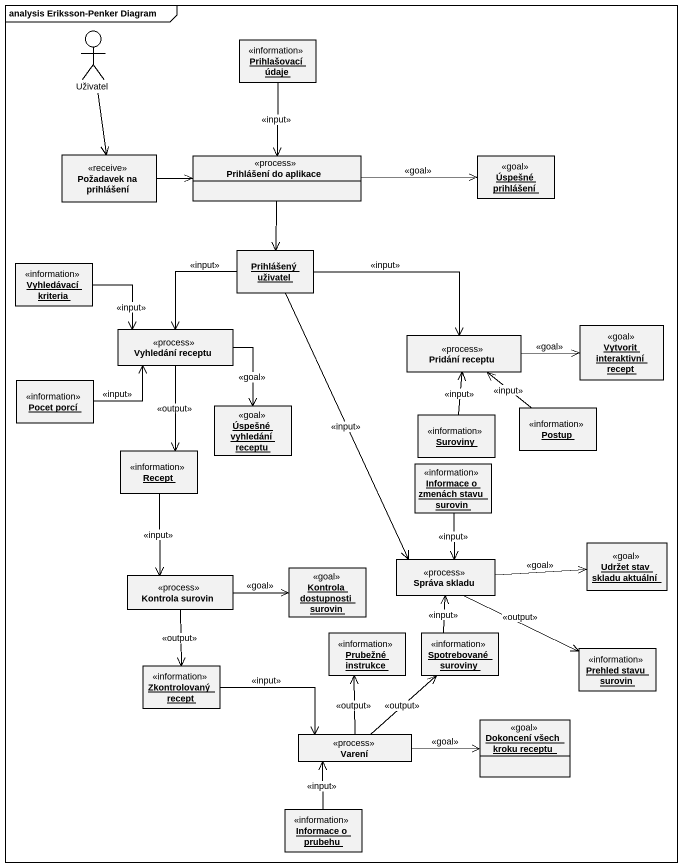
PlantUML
@startuml
mainframe analysis Eriksson-Penker Diagram
allowmixing
hide circle
hide empty members
actor Uživatel
object "Prihlašovací údaje" as Prihlašovací_údaje <<information>>
class "Požadavek na prihlášení" as Požadavek_na_prihlášení <<receive>>
class "Prihlášení do aplikace" as Prihlášení_do_aplikace <<process>>
object "Úspešné prihlášení" as Úspešné_prihlášení <<goal>>
object "Prihlášený uživatel" as Prihlášený_uživatel
object "Vyhledávací kriteria" as Vyhledávací_kriteria <<information>>
class "Vyhledání receptu" as Vyhledání_receptu <<process>>
class "Pridání receptu" as Pridání_receptu <<process>>
object "Vytvorit interaktivní recept" as Vytvorit_interaktivní_recept <<goal>>
object "Pocet porcí" as Pocet_porcí <<information>>
object "Úspešné vyhledání receptu" as Úspešné_vyhledání_receptu <<goal>>
object Suroviny <<information>>
object Postup <<information>>
object Recept <<information>>
object "Informace o zmenách stavu surovin" as Informace_o_zmenách_stavu <<information>>
object "Kontrola dostupnosti surovin" as Kontrola_dostupnosti_surovin <<goal>>
class "Správa skladu" as Správa_skladu <<process>>
object "Udržet stav skladu aktuální" as Udržet_stav_skladu_aktuální <<goal>>
class "Kontrola surovin" as Kontrola_surovin <<process>>
object "Prubežné instrukce" as Prubežné_instrukce <<information>>
object "Spotrebované suroviny" as Spotrebované_suroviny <<information>>
object "Zkontrolovaný recept" as Zkontrolovaný_recept <<information>>
object "Prehled stavu surovin" as Prehled_stavu_surovin <<information>>
object "Dokoncení všech kroku receptu" as Dokoncení_všech_kroku <<goal>>
class Varení <<process>>
object "Informace o prubehu" as Informace_o_prubehu <<information>>
Uživatel --> Požadavek_na_prihlášení
Prihlašovací_údaje --> Prihlášení_do_aplikace : <<input>>
Požadavek_na_prihlášení -right-> Prihlášení_do_aplikace
Prihlášení_do_aplikace -right-> Úspešné_prihlášení : <<goal>>
Prihlášení_do_aplikace --> Prihlášený_uživatel
Prihlášený_uživatel --> Vyhledání_receptu : <<input>>
Prihlášený_uživatel -right-> Pridání_receptu : <<input>>
Prihlášený_uživatel --> Správa_skladu : <<input>>
Vyhledávací_kriteria -right-> Vyhledání_receptu : <<input>>
Vyhledání_receptu --> Úspešné_vyhledání_receptu : <<goal>>
Vyhledání_receptu --> Recept : <<output>>
Pridání_receptu -right-> Vytvorit_interaktivní_recept : <<goal>>
Pocet_porcí -right-> Vyhledání_receptu : <<input>>
Suroviny -up-> Pridání_receptu : <<input>>
Postup -up-> Pridání_receptu : <<input>>
Recept --> Kontrola_surovin : <<input>>
Informace_o_zmenách_stavu --> Správa_skladu : <<input>>
Správa_skladu -right-> Udržet_stav_skladu_aktuální : <<goal>>
Správa_skladu -right-> Prehled_stavu_surovin : <<output>>
Kontrola_surovin -right-> Kontrola_dostupnosti_surovin : <<goal>>
Kontrola_surovin --> Zkontrolovaný_recept : <<output>>
Spotrebované_suroviny -up-> Správa_skladu : <<input>>
Zkontrolovaný_recept -right-> Varení : <<input>>
Varení -up-> Prubežné_instrukce : <<output>>
Varení -up-> Spotrebované_suroviny : <<output>>
Varení -right-> Dokoncení_všech_kroku : <<goal>>
Informace_o_prubehu -up-> Varení : <<input>>
@enduml
